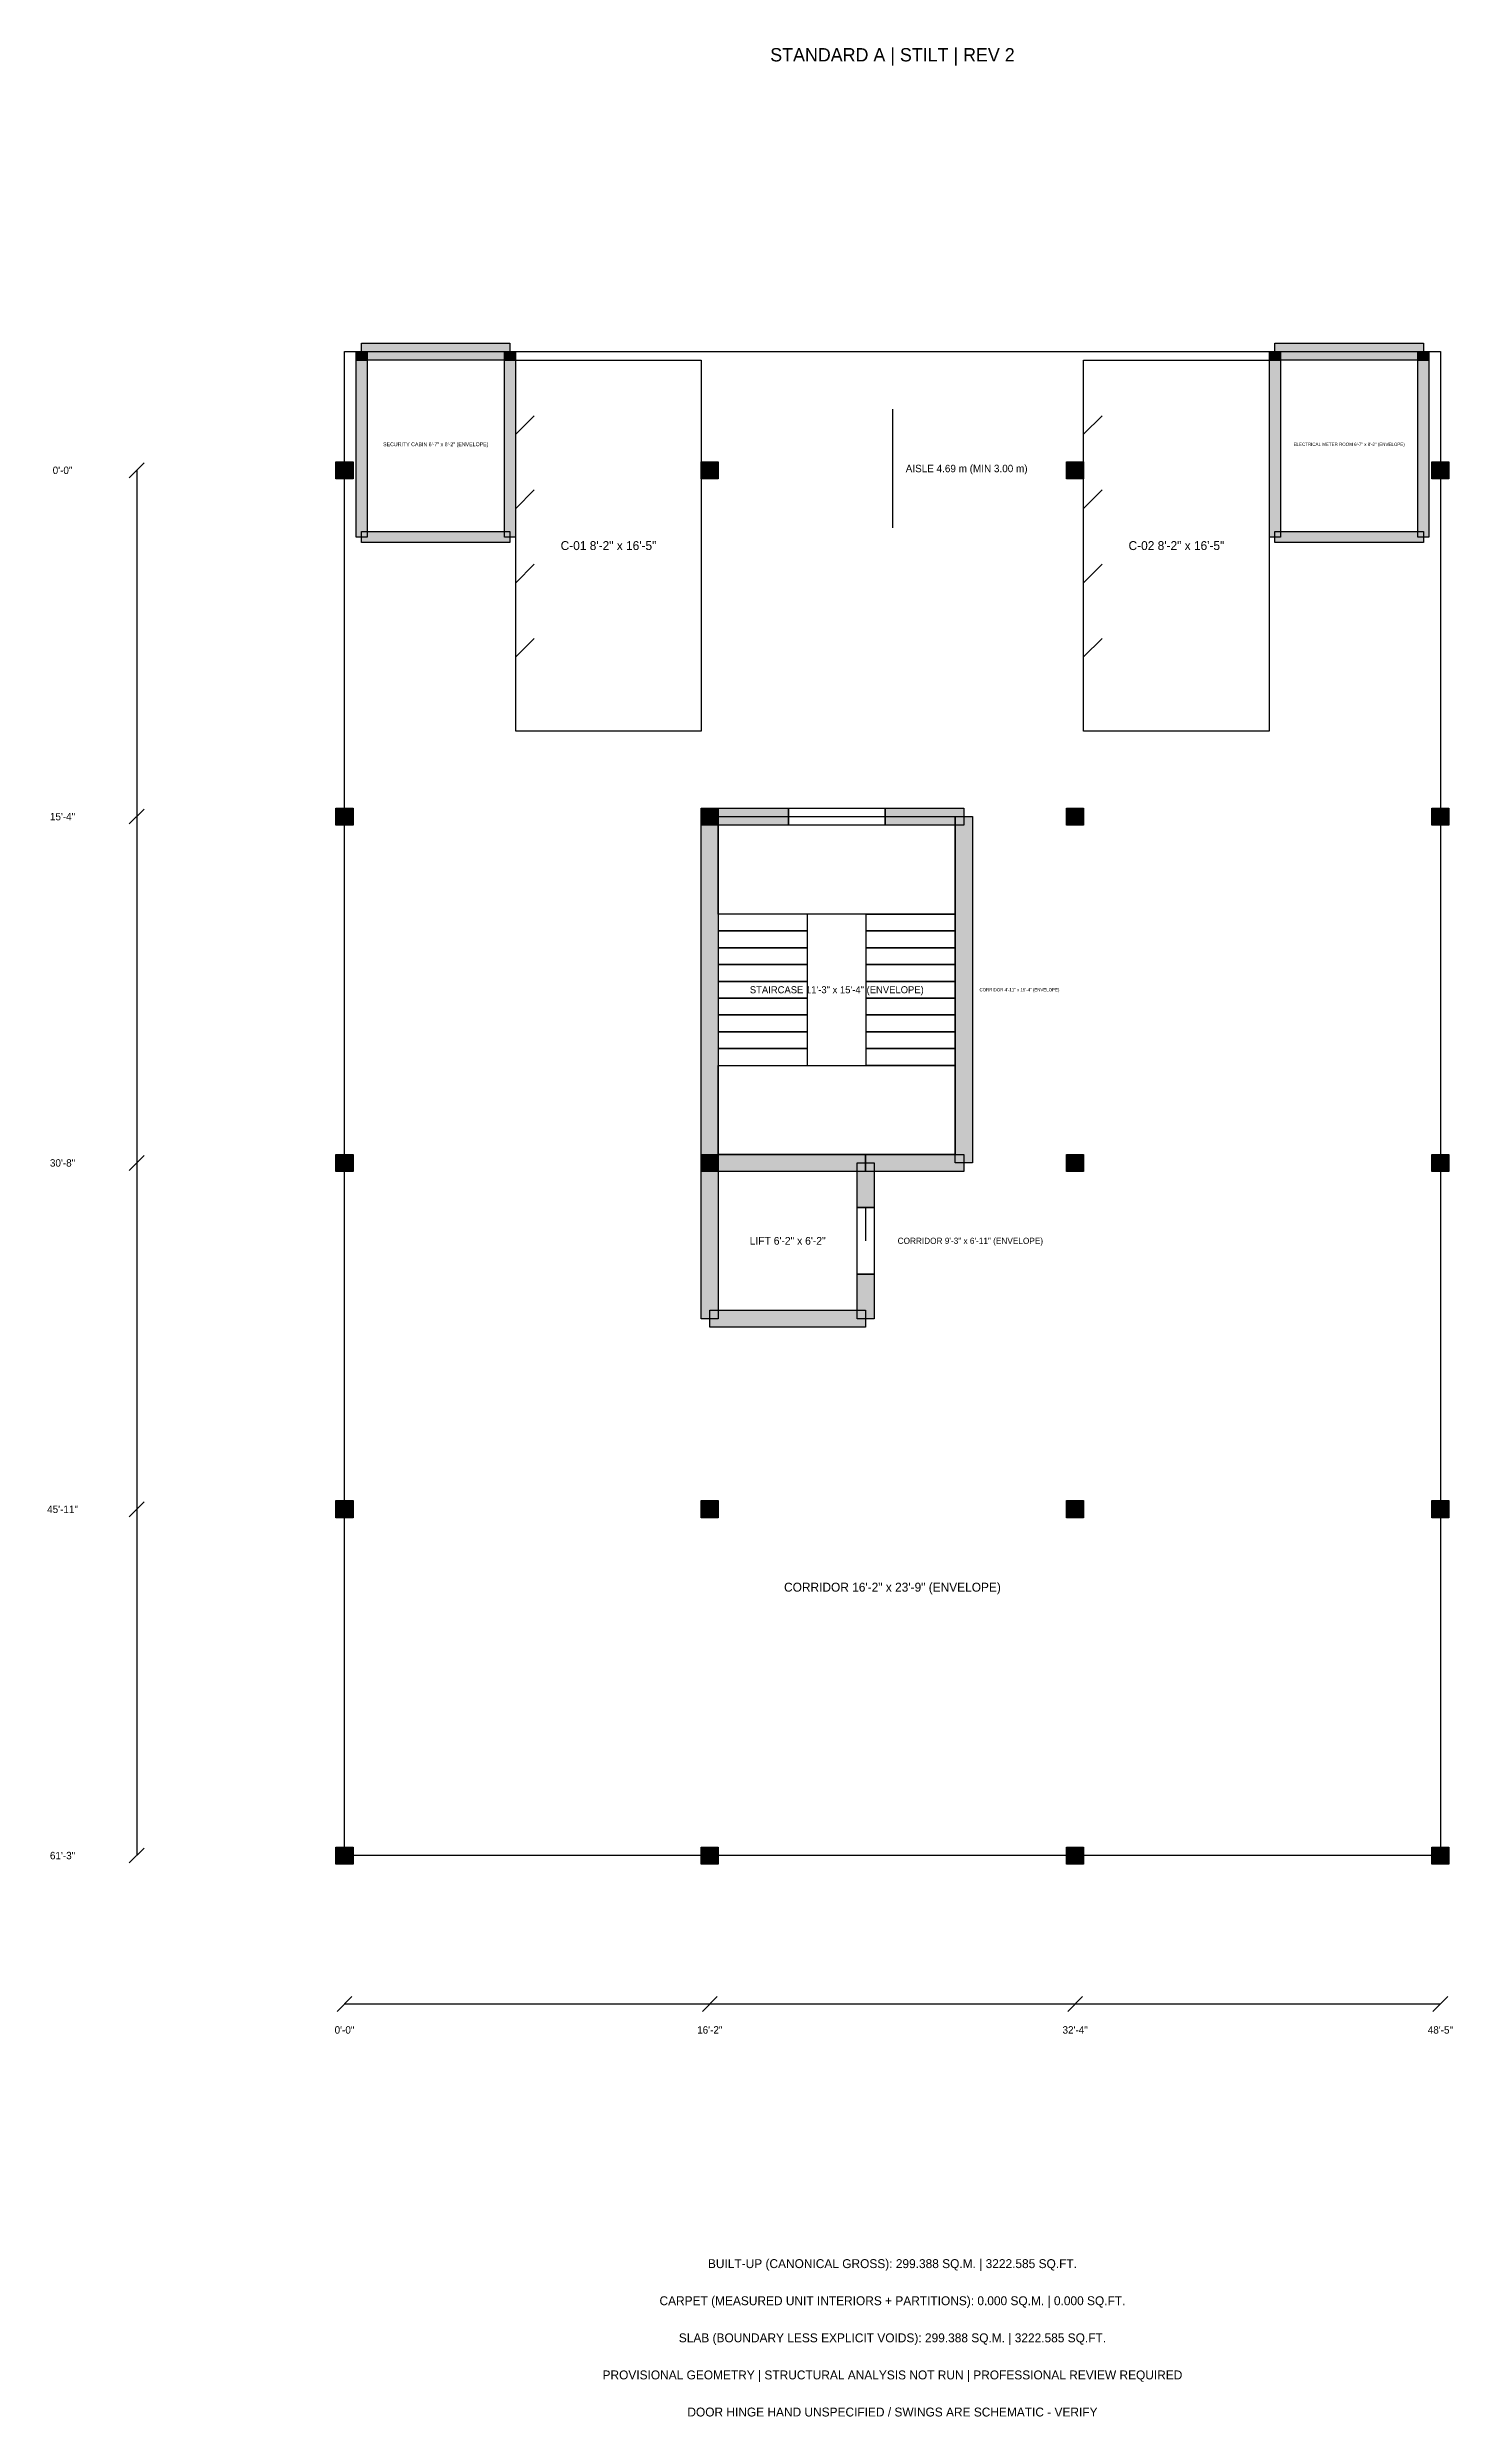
# Model space of a CAD drawing. Header units: millimetres. Extents: x -2389 to 167630, y -30947 to 985.
# Drawn here: x -2389 to 16550, y -30947 to 985 of the extents above; entities that cross this region are included whole.
import ezdxf
from ezdxf.enums import TextEntityAlignment as Align

# ---------------------------------------------------------------- set-up
doc = ezdxf.new("R2010")
doc.units = ezdxf.units.MM
for name, color, linetype in [('A-ANNO-DIMS', 7, 'Continuous'), ('A-ANNO-TEXT', 1, 'Continuous'), ('A-DOOR', 2, 'Continuous'), ('A-PARK-STAL', 6, 'Continuous'), ('A-SLAB', 9, 'Continuous'), ('A-STAIR', 8, 'Continuous'), ('A-WALL-EXTR', 11, 'Continuous'), ('A-WALL-INTR', 252, 'Continuous'), ('S-COLS', 5, 'Continuous')]:
    doc.layers.add(name, color=color, linetype=linetype)
doc.styles.add('ARGON_RESIDENTIAL', font='txt')

msp = doc.modelspace()

# ---------------------------------------------------------------- linework, layer by layer
at = {"layer": 'A-ANNO-DIMS'}
for p, q in [((-1285, -4815), (-1085, -4615)), ((-1185, -4715), (-1185, -9382)), ((-1285, -9482), (-1085, -9282)), ((-1185, -9382), (-1185, -14050)), ((-1285, -14150), (-1085, -13950)), ((-1185, -14050), (-1185, -18718)), ((-1285, -18818), (-1085, -18618)), ((-1185, -18718), (-1185, -23385)), ((-1285, -23485), (-1085, -23285)), ((1515, -25485), (1715, -25285)), ((1615, -25385), (6538, -25385)), ((6438, -25485), (6638, -25285)), ((6538, -25385), (11462, -25385)), ((11362, -25485), (11562, -25285)), ((11462, -25385), (16385, -25385)), ((16285, -25485), (16485, -25285))]:
    msp.add_line(p, q, dxfattribs=at)
at = {"layer": 'A-DOOR'}
msp.add_line((8638, -14650), (8638, -15100), dxfattribs=at)
for points in [[(7600, -9268), (8900, -9268), (8900, -9498), (7600, -9498)], [(8753, -14650), (8753, -15550), (8523, -15550), (8523, -14650)]]:
    msp.add_lwpolyline(points, close=True, dxfattribs=at)
at = {"layer": 'A-PARK-STAL'}
for p, q in [((3923, -4230), (4173, -3980)), ((9000, -3891), (9000, -5491)), ((11577, -4230), (11827, -3980)), ((3923, -5230), (4173, -4980)), ((11577, -5230), (11827, -4980)), ((3923, -6230), (4173, -5980)), ((11577, -6230), (11827, -5980)), ((3923, -7230), (4173, -6980)), ((11577, -7230), (11827, -6980))]:
    msp.add_line(p, q, dxfattribs=at)
for points in [[(3923, -3230), (6423, -3230), (6423, -8230), (3923, -8230)], [(11577, -3230), (14077, -3230), (14077, -8230), (11577, -8230)]]:
    msp.add_lwpolyline(points, close=True, dxfattribs=at)
at = {"layer": 'A-SLAB'}
msp.add_lwpolyline([(1615, -3115), (16385, -3115), (16385, -23385), (1615, -23385)], close=True, dxfattribs=at)
at = {"layer": 'A-STAIR'}
for points in [[(6653, -9382), (9847, -9382), (9847, -10698), (6653, -10698)], [(7853, -10698), (6653, -10698), (6653, -10924), (7853, -10924)], [(9847, -10924), (8647, -10924), (8647, -10698), (9847, -10698)], [(7853, -10924), (6653, -10924), (6653, -11150), (7853, -11150)], [(7853, -11150), (6653, -11150), (6653, -11377), (7853, -11377)], [(9847, -11150), (8647, -11150), (8647, -10924), (9847, -10924)], [(9847, -11377), (8647, -11377), (8647, -11150), (9847, -11150)], [(7853, -11377), (6653, -11377), (6653, -11603), (7853, -11603)], [(9847, -11603), (8647, -11603), (8647, -11377), (9847, -11377)], [(7853, -11603), (6653, -11603), (6653, -11829), (7853, -11829)], [(9847, -11829), (8647, -11829), (8647, -11603), (9847, -11603)], [(7853, -11829), (6653, -11829), (6653, -12056), (7853, -12056)], [(7853, -12056), (6653, -12056), (6653, -12282), (7853, -12282)], [(9847, -12056), (8647, -12056), (8647, -11829), (9847, -11829)], [(9847, -12282), (8647, -12282), (8647, -12056), (9847, -12056)], [(7853, -12282), (6653, -12282), (6653, -12509), (7853, -12509)], [(9847, -12509), (8647, -12509), (8647, -12282), (9847, -12282)], [(7853, -12509), (6653, -12509), (6653, -12735), (7853, -12735)], [(6653, -12735), (9847, -12735), (9847, -13935), (6653, -13935)], [(9847, -12735), (8647, -12735), (8647, -12509), (9847, -12509)]]:
    msp.add_lwpolyline(points, close=True, dxfattribs=at)
at = {"layer": 'A-WALL-EXTR'}
for points in [[(1845, -3000), (3845, -3000), (3845, -3230), (1845, -3230)], [(14155, -3000), (16155, -3000), (16155, -3230), (14155, -3230)]]:
    msp.add_lwpolyline(points, close=True, dxfattribs=at)
for points in [[(1845, -3000), (3845, -3000), (1845, -3230), (3845, -3230)], [(14155, -3000), (16155, -3000), (14155, -3230), (16155, -3230)]]:
    msp.add_solid(points, dxfattribs=at)
at = {"layer": 'A-WALL-INTR'}
for points in [[(1920, -3115), (1920, -3230), (1770, -3230), (1770, -3115)], [(3920, -3115), (3920, -3230), (3770, -3230), (3770, -3115)], [(14230, -3115), (14230, -3230), (14080, -3230), (14080, -3115)], [(16230, -3115), (16230, -3230), (16080, -3230), (16080, -3115)], [(1920, -3230), (1920, -5615), (1770, -5615), (1770, -3230)], [(3920, -3230), (3920, -5615), (3770, -5615), (3770, -3230)], [(14230, -3230), (14230, -5615), (14080, -5615), (14080, -3230)], [(16230, -3230), (16230, -5615), (16080, -5615), (16080, -3230)], [(1845, -5540), (3845, -5540), (3845, -5690), (1845, -5690)], [(14155, -5540), (16155, -5540), (16155, -5690), (14155, -5690)], [(6653, -9382), (6653, -14050), (6423, -14050), (6423, -9382)], [(6538, -9268), (7600, -9268), (7600, -9498), (6538, -9498)], [(8900, -9268), (9962, -9268), (9962, -9498), (8900, -9498)], [(10077, -9382), (10077, -14050), (9847, -14050), (9847, -9382)], [(6538, -13935), (8638, -13935), (8638, -14165), (6538, -14165)], [(8638, -13935), (9962, -13935), (9962, -14165), (8638, -14165)], [(6653, -14050), (6653, -16150), (6423, -16150), (6423, -14050)], [(8753, -14050), (8753, -14650), (8523, -14650), (8523, -14050)], [(8753, -15550), (8753, -16150), (8523, -16150), (8523, -15550)], [(6538, -16035), (8638, -16035), (8638, -16265), (6538, -16265)]]:
    msp.add_lwpolyline(points, close=True, dxfattribs=at)
for points in [[(1920, -3115), (1920, -3230), (1770, -3115), (1770, -3230)], [(3920, -3115), (3920, -3230), (3770, -3115), (3770, -3230)], [(14230, -3115), (14230, -3230), (14080, -3115), (14080, -3230)], [(16230, -3115), (16230, -3230), (16080, -3115), (16080, -3230)], [(1920, -3230), (1920, -5615), (1770, -3230), (1770, -5615)], [(3920, -3230), (3920, -5615), (3770, -3230), (3770, -5615)], [(14230, -3230), (14230, -5615), (14080, -3230), (14080, -5615)], [(16230, -3230), (16230, -5615), (16080, -3230), (16080, -5615)], [(1845, -5540), (3845, -5540), (1845, -5690), (3845, -5690)], [(14155, -5540), (16155, -5540), (14155, -5690), (16155, -5690)], [(6653, -9382), (6653, -14050), (6423, -9382), (6423, -14050)], [(6538, -9268), (7600, -9268), (6538, -9498), (7600, -9498)], [(8900, -9268), (9962, -9268), (8900, -9498), (9962, -9498)], [(10077, -9382), (10077, -14050), (9847, -9382), (9847, -14050)], [(6538, -13935), (8638, -13935), (6538, -14165), (8638, -14165)], [(8638, -13935), (9962, -13935), (8638, -14165), (9962, -14165)], [(6653, -14050), (6653, -16150), (6423, -14050), (6423, -16150)], [(8753, -14050), (8753, -14650), (8523, -14050), (8523, -14650)], [(8753, -15550), (8753, -16150), (8523, -15550), (8523, -16150)], [(6538, -16035), (8638, -16035), (6538, -16265), (8638, -16265)]]:
    msp.add_solid(points, dxfattribs=at)
at = {"layer": 'S-COLS'}
for points in [[(1500, -4600), (1730, -4600), (1730, -4830), (1500, -4830)], [(6423, -4600), (6653, -4600), (6653, -4830), (6423, -4830)], [(11347, -4600), (11577, -4600), (11577, -4830), (11347, -4830)], [(16270, -4600), (16500, -4600), (16500, -4830), (16270, -4830)], [(1500, -9268), (1730, -9268), (1730, -9498), (1500, -9498)], [(6423, -9268), (6653, -9268), (6653, -9498), (6423, -9498)], [(11347, -9268), (11577, -9268), (11577, -9498), (11347, -9498)], [(16270, -9268), (16500, -9268), (16500, -9498), (16270, -9498)], [(1500, -13935), (1730, -13935), (1730, -14165), (1500, -14165)], [(6423, -13935), (6653, -13935), (6653, -14165), (6423, -14165)], [(11347, -13935), (11577, -13935), (11577, -14165), (11347, -14165)], [(16270, -13935), (16500, -13935), (16500, -14165), (16270, -14165)], [(1500, -18602), (1730, -18602), (1730, -18832), (1500, -18832)], [(6423, -18602), (6653, -18602), (6653, -18832), (6423, -18832)], [(11347, -18602), (11577, -18602), (11577, -18832), (11347, -18832)], [(16270, -18602), (16500, -18602), (16500, -18832), (16270, -18832)], [(1500, -23270), (1730, -23270), (1730, -23500), (1500, -23500)], [(6423, -23270), (6653, -23270), (6653, -23500), (6423, -23500)], [(11347, -23270), (11577, -23270), (11577, -23500), (11347, -23500)], [(16270, -23270), (16500, -23270), (16500, -23500), (16270, -23500)]]:
    msp.add_lwpolyline(points, close=True, dxfattribs=at)
for points in [[(1500, -4600), (1730, -4600), (1500, -4830), (1730, -4830)], [(6423, -4600), (6653, -4600), (6423, -4830), (6653, -4830)], [(11347, -4600), (11577, -4600), (11347, -4830), (11577, -4830)], [(16270, -4600), (16500, -4600), (16270, -4830), (16500, -4830)], [(1500, -9268), (1730, -9268), (1500, -9498), (1730, -9498)], [(6423, -9268), (6653, -9268), (6423, -9498), (6653, -9498)], [(11347, -9268), (11577, -9268), (11347, -9498), (11577, -9498)], [(16270, -9268), (16500, -9268), (16270, -9498), (16500, -9498)], [(1500, -13935), (1730, -13935), (1500, -14165), (1730, -14165)], [(6423, -13935), (6653, -13935), (6423, -14165), (6653, -14165)], [(11347, -13935), (11577, -13935), (11347, -14165), (11577, -14165)], [(16270, -13935), (16500, -13935), (16270, -14165), (16500, -14165)], [(1500, -18602), (1730, -18602), (1500, -18832), (1730, -18832)], [(6423, -18602), (6653, -18602), (6423, -18832), (6653, -18832)], [(11347, -18602), (11577, -18602), (11347, -18832), (11577, -18832)], [(16270, -18602), (16500, -18602), (16270, -18832), (16500, -18832)], [(1500, -23270), (1730, -23270), (1500, -23500), (1730, -23500)], [(6423, -23270), (6653, -23270), (6423, -23500), (6653, -23500)], [(11347, -23270), (11577, -23270), (11347, -23500), (11577, -23500)], [(16270, -23270), (16500, -23270), (16270, -23500), (16500, -23500)]]:
    msp.add_solid(points, dxfattribs=at)

# ---------------------------------------------------------------- texts
at = {"layer": 'A-ANNO-DIMS', "style": 'ARGON_RESIDENTIAL'}
for s, p in [('0\'-0"', (-2185, -4715)), ('15\'-4"', (-2185, -9382)), ('30\'-8"', (-2185, -14050)), ('45\'-11"', (-2185, -18718)), ('61\'-3"', (-2185, -23385)), ('0\'-0"', (1615, -25735)), ('16\'-2"', (6538, -25735)), ('32\'-4"', (11462, -25735)), ('48\'-5"', (16385, -25735))]:
    msp.add_text(s, height=100, dxfattribs=at).set_placement(p, align=Align.MIDDLE_CENTER)
at = {"layer": 'A-ANNO-TEXT', "style": 'ARGON_RESIDENTIAL'}
for s, height, p in [('STANDARD A | STILT | REV 2', 180, (9000, 885)), ('SECURITY CABIN 6\'-7" x 8\'-2" (ENVELOPE)', 51.28, (2845, -4365)), ('ELECTRICAL METER ROOM 6\'-7" x 8\'-2" (ENVELOPE)', 43.48, (15155, -4365)), ('C-01 8\'-2" x 16\'-5"', 120, (5173, -5730)), ('C-02 8\'-2" x 16\'-5"', 120, (12827, -5730)), ('STAIRCASE 11\'-3" x 15\'-4" (ENVELOPE)', 95.09, (8250, -11716)), ('CORRIDOR 4\'-11" x 15\'-4" (ENVELOPE)', 42.86, (10712, -11716)), ('LIFT 6\'-2" x 6\'-2"', 103.89, (7588, -15100)), ('CORRIDOR 9\'-3" x 6\'-11" (ENVELOPE)', 83.04, (10050, -15100)), ('CORRIDOR 16\'-2" x 23\'-9" (ENVELOPE)', 120, (9000, -19768)), ('BUILT-UP (CANONICAL GROSS): 299.388 SQ.M. | 3222.585 SQ.FT.', 120, (9000, -28885)), ('CARPET (MEASURED UNIT INTERIORS + PARTITIONS): 0.000 SQ.M. | 0.000 SQ.FT.', 120, (9000, -29385)), ('SLAB (BOUNDARY LESS EXPLICIT VOIDS): 299.388 SQ.M. | 3222.585 SQ.FT.', 120, (9000, -29885)), ('PROVISIONAL GEOMETRY | STRUCTURAL ANALYSIS NOT RUN | PROFESSIONAL REVIEW REQUIRED', 120, (9000, -30385)), ('DOOR HINGE HAND UNSPECIFIED / SWINGS ARE SCHEMATIC - VERIFY', 120, (9000, -30885))]:
    msp.add_text(s, height=height, dxfattribs=at).set_placement(p, align=Align.MIDDLE_CENTER)
at = {"layer": 'A-PARK-STAL', "style": 'ARGON_RESIDENTIAL'}
msp.add_text('AISLE 4.69 m (MIN 3.00 m)', height=100, dxfattribs=at).set_placement((10000, -4691), align=Align.MIDDLE_CENTER)

doc.saveas('drawing.dxf')
